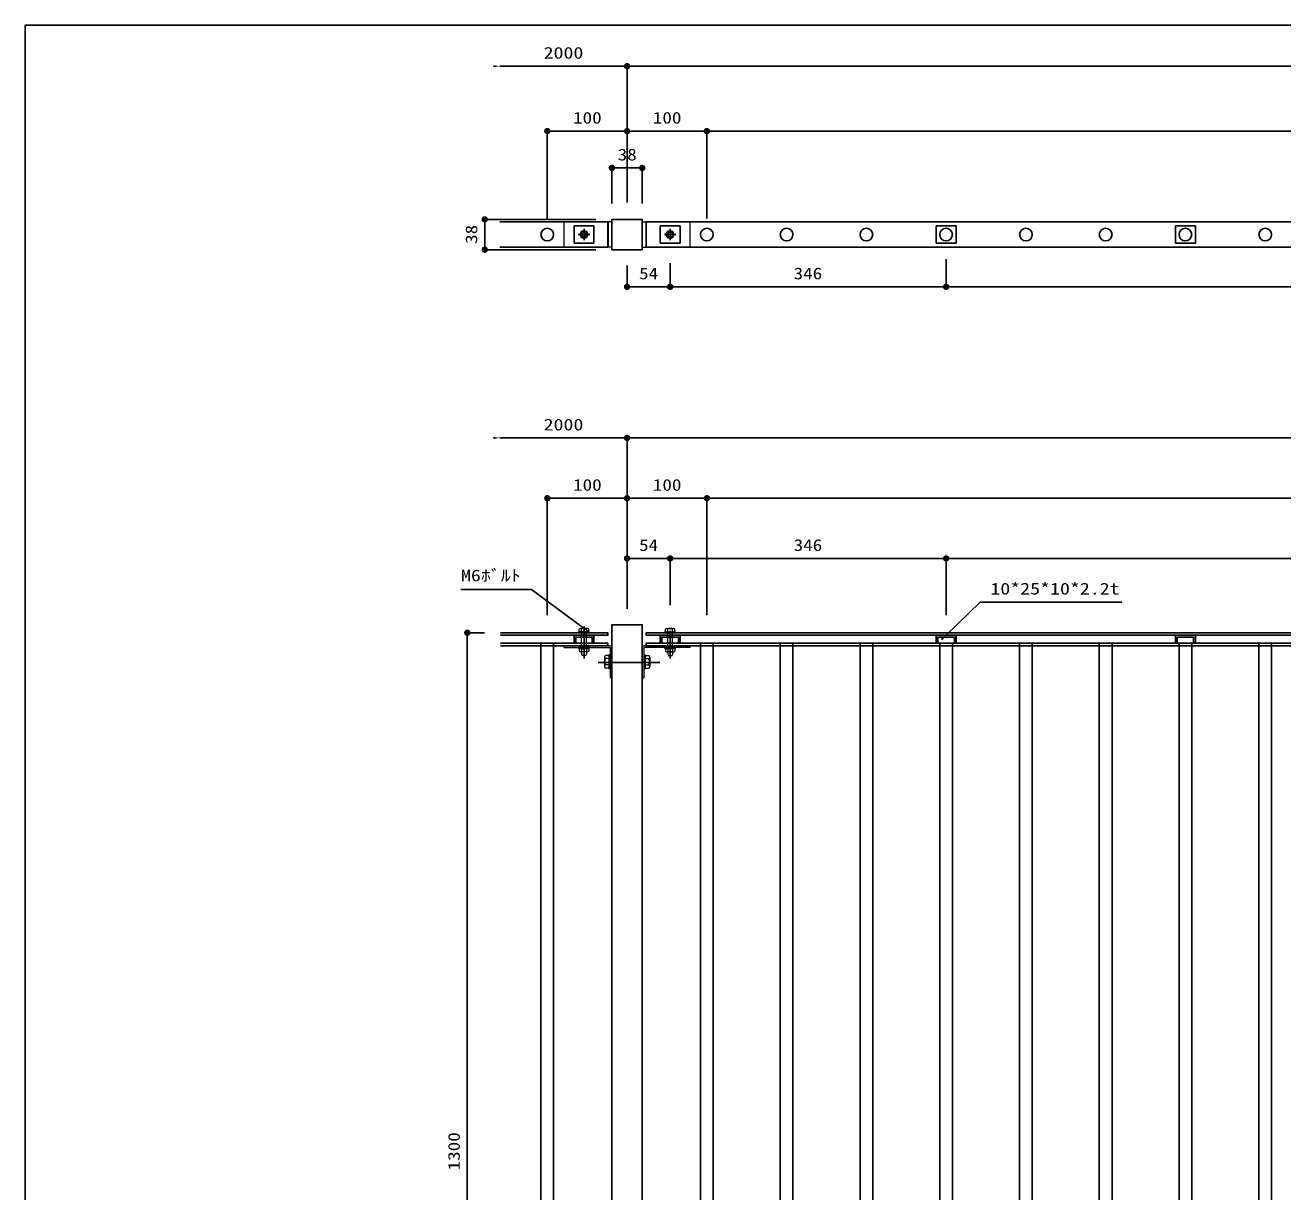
# Model space of a CAD drawing. Units: millimetres on the paper, scale 1:10. Extents: x -204 to 193, y -148 to 137.
# Drawn here: x -203.7 to -46.1, y -9.6 to 136.7 of the extents above; entities that cross this region are included whole.
import ezdxf
from ezdxf.enums import TextEntityAlignment as Align

# ---------------------------------------------------------------- set-up
doc = ezdxf.new("R2010")
doc.units = ezdxf.units.MM
doc.linetypes.add('CHAIN', pattern=[18.5, 12, -1.5, 3.5, -1.5])
doc.linetypes.add('DASHED_SPACED', pattern=[12, 6, -6])
for name, color, linetype, lineweight in [('0-1_0', 6, 'Continuous', 25), ('0-2_DIM1', 3, 'Continuous', 25), ('0-3_横桟', 2, 'Continuous', 25), ('0-4_文字', 7, 'Continuous', 25), ('0-6_ｾﾝﾀｰ', 1, 'CHAIN', 25), ('0-7_縦格子', 6, 'Continuous', 25), ('0-8_支柱', 60, 'Continuous', 25), ('0-A_下地', 30, 'Continuous', 9)]:
    doc.layers.add(name, color=color, linetype=linetype, lineweight=lineweight)
doc.styles.add('ＭＳ ゴシック', font='')
doc.styles.get('ＭＳ ゴシック').set_extended_font_data('MS Gothic')

# ---------------------------------------------------------------- blocks, each defined once
blk = doc.blocks.new('filled_dot')
at = {"color": 0, "linetype": 'Continuous', "lineweight": -2, "const_width": 1.25}
blk.add_lwpolyline([(-0.625, 0, 1), (0.625, 0, 1)], format="xyb", close=True, dxfattribs=at)
blk = doc.blocks.new('filled_arrow')
at = {"color": 0, "linetype": 'Continuous', "lineweight": -2}
blk.add_solid([(7.5, 1.25), (0, 0), (7.5, -1.25)], dxfattribs=at)

msp = doc.modelspace()

# ---------------------------------------------------------------- linework, layer by layer
at = {"layer": '0-1_0'}
msp.add_line((-203.738, 136.711), (193.168, 136.711), dxfattribs=at)
msp.add_lwpolyline([(193.168, -147.748), (-203.738, -147.748), (-203.738, 136.711)], dxfattribs=at)
at = {"layer": '0-1_0', "color": 7}
msp.add_lwpolyline([(-88.277, 60.218), (-84.03, 64.376), (-83.23, 64.376), (-66.242, 64.376)], dxfattribs=at)
at = {"layer": '0-2_DIM1'}
for p, q in [((-128.276, 131.566), (-144.231, 131.566)), ((-128.276, 114.456), (-128.276, 131.691)), ((-128.276, 114.456), (-128.276, 131.691)), ((-128.276, 131.566), (71.724, 131.566)), ((-138.276, 112.456), (-138.276, 123.547)), ((-128.276, 123.422), (-138.276, 123.422)), ((-128.276, 114.456), (-128.276, 123.547)), ((-128.276, 114.456), (-128.276, 123.547)), ((-128.276, 123.422), (-118.276, 123.422)), ((-118.276, 112.456), (-118.276, 123.547)), ((-118.276, 112.456), (-118.276, 123.547)), ((-118.276, 123.422), (61.724, 123.422)), ((-130.176, 114.356), (-130.176, 118.93)), ((-130.176, 118.805), (-126.376, 118.805)), ((-126.376, 114.356), (-126.376, 118.93)), ((-132.176, 112.356), (-146.244, 112.356)), ((-146.119, 112.356), (-146.119, 108.556)), ((-132.176, 108.556), (-146.244, 108.556)), ((-88.276, 107.356), (-88.276, 103.775)), ((-128.276, 106.556), (-128.276, 103.775)), ((-122.876, 106.856), (-122.876, 103.775)), ((-122.876, 106.856), (-122.876, 103.775)), ((-88.276, 106.856), (-88.276, 103.775)), ((-128.276, 103.9), (-122.876, 103.9)), ((-122.876, 103.9), (-88.276, 103.9)), ((-88.276, 103.9), (31.724, 103.9)), ((-144.231, 84.95), (-128.276, 84.95)), ((-128.276, 63.524), (-128.276, 85.075)), ((-128.276, 63.524), (-128.276, 85.075)), ((-128.276, 84.95), (71.724, 84.95)), ((-138.276, 62.724), (-138.276, 77.513)), ((-138.276, 77.388), (-128.276, 77.388)), ((-128.276, 63.524), (-128.276, 77.513)), ((-128.276, 63.524), (-128.276, 77.513)), ((-128.276, 77.388), (-118.276, 77.388)), ((-118.276, 62.724), (-118.276, 77.513)), ((-118.276, 62.724), (-118.276, 77.513)), ((-118.276, 77.388), (61.724, 77.388)), ((-128.276, 63.524), (-128.276, 69.966)), ((-128.276, 69.841), (-122.876, 69.841)), ((-122.876, 63.965), (-122.876, 69.966)), ((-122.876, 63.965), (-122.876, 69.966)), ((-122.876, 69.841), (-88.276, 69.841)), ((-88.276, 62.724), (-88.276, 69.966)), ((-88.276, 62.724), (-88.276, 69.966)), ((-88.276, 69.841), (31.724, 69.841)), ((-146.131, 60.524), (-148.436, 60.524)), ((-148.311, 60.524), (-148.311, -69.476))]:
    msp.add_line(p, q, dxfattribs=at)
at = {"layer": '0-3_横桟'}
for p, q in [((-130.676, 112.056), (-144.231, 112.056)), ((-130.676, 108.856), (-130.676, 112.056)), ((-125.876, 112.056), (69.324, 112.056)), ((-125.876, 112.056), (-125.876, 108.856)), ((-130.676, 108.856), (-144.231, 108.856)), ((-125.876, 108.856), (69.324, 108.856)), ((-144.131, 60.524), (-130.676, 60.524)), ((-144.131, 59.204), (-130.676, 59.204)), ((-125.876, 58.884), (-125.876, 59.204)), ((-125.876, 59.204), (69.324, 59.204)), ((-125.876, 58.884), (69.324, 58.884))]:
    msp.add_line(p, q, dxfattribs=at)
at = {"layer": '0-3_横桟', "linetype": 'DASHED_SPACED'}
for points in [[(-134.926, 109.356), (-132.426, 109.356), (-132.426, 111.556), (-134.926, 111.556)], [(-124.126, 109.356), (-121.626, 109.356), (-121.626, 111.556), (-124.126, 111.556)], [(-89.526, 109.356), (-87.026, 109.356), (-87.026, 111.556), (-89.526, 111.556)], [(-59.526, 109.356), (-57.026, 109.356), (-57.026, 111.556), (-59.526, 111.556)]]:
    msp.add_lwpolyline(points, close=True, dxfattribs=at)
at = {"layer": '0-3_横桟'}
for points in [[(-144.131, 60.204), (-130.676, 60.204), (-130.676, 60.524)], [(-125.876, 60.204), (-125.876, 60.524), (69.324, 60.524)], [(-125.876, 60.204), (69.324, 60.204), (69.324, 60.524)], [(-144.131, 58.884), (-130.676, 58.884), (-130.676, 59.204)]]:
    msp.add_lwpolyline(points, dxfattribs=at)
for points in [[(-134.926, 59.204), (-134.926, 60.204), (-132.426, 60.204), (-132.426, 59.204), (-132.646, 59.204), (-132.646, 59.984), (-134.706, 59.984), (-134.706, 59.204)], [(-124.126, 59.204), (-124.126, 60.204), (-121.626, 60.204), (-121.626, 59.204), (-121.846, 59.204), (-121.846, 59.984), (-123.906, 59.984), (-123.906, 59.204)], [(-89.526, 59.204), (-89.526, 60.204), (-87.026, 60.204), (-87.026, 59.204), (-87.246, 59.204), (-87.246, 59.984), (-89.306, 59.984), (-89.306, 59.204)], [(-59.526, 59.204), (-59.526, 60.204), (-57.026, 60.204), (-57.026, 59.204), (-57.246, 59.204), (-57.246, 59.984), (-59.306, 59.984), (-59.306, 59.204)]]:
    msp.add_lwpolyline(points, close=True, dxfattribs=at)
at = {"layer": '0-4_文字'}
msp.add_lwpolyline([(-133.676, 61.063), (-140.256, 65.925), (-141.056, 65.925), (-149.099, 65.925)], dxfattribs=at)
at = {"layer": '0-6_ｾﾝﾀｰ'}
for p, q in [((-134.391, 110.456), (-132.961, 110.456)), ((-133.676, 109.741), (-133.676, 111.171)), ((-122.161, 110.456), (-123.591, 110.456)), ((-122.876, 109.741), (-122.876, 111.171)), ((-133.676, 57.309), (-133.676, 61.287)), ((-122.876, 57.309), (-122.876, 60.742)), ((-122.876, 57.309), (-122.876, 60.09)), ((-131.891, 56.784), (-124.161, 56.784))]:
    msp.add_line(p, q, dxfattribs=at)
at = {"layer": '0-7_縦格子'}
for p, q in [((-139.071, 59.204), (-139.071, -69.256)), ((-137.481, -69.256), (-137.481, 59.204)), ((-119.071, 59.204), (-119.071, -69.256)), ((-117.481, -69.256), (-117.481, 59.204)), ((-109.071, 59.204), (-109.071, -69.256)), ((-107.481, -69.256), (-107.481, 59.204)), ((-99.071, 59.204), (-99.071, -69.256)), ((-97.481, -69.256), (-97.481, 59.204)), ((-89.071, 59.204), (-89.071, -69.256)), ((-87.481, -69.256), (-87.481, 59.204)), ((-79.071, 59.204), (-79.071, -69.256)), ((-77.481, -69.256), (-77.481, 59.204)), ((-69.071, 59.204), (-69.071, -69.256)), ((-67.481, -69.256), (-67.481, 59.204)), ((-59.071, 59.204), (-59.071, -69.256)), ((-57.481, -69.256), (-57.481, 59.204)), ((-49.071, 59.204), (-49.071, -69.256)), ((-47.481, -69.256), (-47.481, 59.204))]:
    msp.add_line(p, q, dxfattribs=at)
for centre in [(-138.276, 110.456), (-118.276, 110.456), (-108.276, 110.456), (-98.276, 110.456), (-88.276, 110.456), (-78.276, 110.456), (-68.276, 110.456), (-58.276, 110.456), (-48.276, 110.456)]:
    msp.add_circle(centre, 0.795, dxfattribs=at)
at = {"layer": '0-8_支柱'}
for points in [[(-130.176, 108.556), (-126.376, 108.556), (-126.376, 112.356), (-130.176, 112.356)], [(-130.176, -119.476), (-126.376, -119.476), (-126.376, 61.524), (-130.176, 61.524)]]:
    msp.add_lwpolyline(points, close=True, dxfattribs=at)
at = {"layer": '0-A_下地', "linetype": 'DASHED_SPACED'}
for p, q in [((-136.176, 108.856), (-136.176, 112.056)), ((-130.176, 112.056), (-136.176, 112.056)), ((-130.626, 112.056), (-130.626, 108.856)), ((-130.176, 112.056), (-130.176, 108.856)), ((-126.376, 112.056), (-126.376, 108.856)), ((-126.376, 112.056), (-120.376, 112.056)), ((-125.926, 112.056), (-125.926, 108.856)), ((-120.376, 108.856), (-120.376, 112.056)), ((-130.176, 108.856), (-136.176, 108.856)), ((-126.376, 108.856), (-120.376, 108.856)), ((-133.976, 58.644), (-133.976, 60.524)), ((-133.376, 58.644), (-133.376, 60.524)), ((-123.176, 58.644), (-123.176, 60.524)), ((-122.576, 58.644), (-122.576, 60.524))]:
    msp.add_line(p, q, dxfattribs=at)
at = {"layer": '0-A_下地'}
for p, q in [((-134.198, 110.456), (-133.937, 110.907)), ((-133.937, 110.004), (-134.198, 110.456)), ((-133.937, 110.907), (-133.416, 110.907)), ((-133.416, 110.907), (-133.155, 110.456)), ((-133.155, 110.456), (-133.416, 110.004)), ((-123.398, 110.456), (-123.137, 110.907)), ((-123.137, 110.004), (-123.398, 110.456)), ((-123.137, 110.907), (-122.616, 110.907)), ((-122.616, 110.907), (-122.355, 110.456)), ((-122.355, 110.456), (-122.616, 110.004)), ((-133.416, 110.004), (-133.937, 110.004)), ((-122.616, 110.004), (-123.137, 110.004)), ((-133.016, 60.644), (-134.336, 60.644)), ((-134.266, 60.644), (-134.266, 60.955)), ((-133.087, 60.644), (-134.266, 60.644)), ((-133.234, 61.063), (-134.118, 61.063)), ((-133.971, 60.644), (-133.971, 60.955)), ((-133.382, 60.644), (-133.382, 60.955)), ((-133.087, 60.644), (-133.087, 60.955)), ((-123.536, 60.644), (-122.216, 60.644)), ((-123.466, 60.644), (-123.466, 60.955)), ((-123.466, 60.644), (-122.287, 60.644)), ((-123.318, 61.063), (-122.434, 61.063)), ((-123.171, 60.644), (-123.171, 60.955)), ((-122.582, 60.644), (-122.582, 60.955)), ((-122.287, 60.644), (-122.287, 60.955)), ((-134.336, 58.544), (-134.336, 58.664)), ((-133.016, 58.664), (-134.336, 58.664)), ((-133.016, 58.544), (-134.336, 58.544)), ((-134.266, 58.544), (-134.266, 58.233)), ((-134.214, 58.544), (-133.139, 58.544)), ((-133.971, 58.544), (-133.971, 58.233)), ((-133.382, 58.544), (-133.382, 58.233)), ((-133.087, 58.544), (-133.087, 58.233)), ((-133.016, 58.544), (-133.016, 58.664)), ((-126.376, 58.664), (-126.376, 54.884)), ((-120.376, 58.884), (-126.156, 58.884)), ((-126.156, 58.664), (-126.156, 54.884)), ((-120.376, 58.664), (-126.156, 58.664)), ((-123.536, 58.664), (-122.216, 58.664)), ((-123.536, 58.544), (-123.536, 58.664)), ((-123.536, 58.544), (-122.216, 58.544)), ((-123.466, 58.544), (-123.466, 58.233)), ((-122.339, 58.544), (-123.414, 58.544)), ((-123.171, 58.544), (-123.171, 58.233)), ((-122.582, 58.544), (-122.582, 58.233)), ((-122.287, 58.544), (-122.287, 58.233)), ((-122.216, 58.544), (-122.216, 58.664)), ((-120.376, 58.664), (-120.376, 58.884)), ((-133.234, 58.125), (-134.118, 58.125)), ((-133.976, 58.125), (-133.976, 57.834)), ((-133.976, 57.834), (-133.916, 57.684)), ((-133.376, 58.125), (-133.376, 57.834)), ((-131.115, 57.474), (-131.115, 56.295)), ((-130.556, 57.67), (-130.971, 57.67)), ((-130.556, 57.277), (-130.971, 57.277)), ((-130.556, 57.764), (-130.556, 56.004)), ((-130.556, 57.764), (-130.556, 56.004)), ((-130.396, 57.764), (-130.556, 57.764)), ((-130.556, 57.67), (-130.556, 56.098)), ((-130.396, 57.764), (-130.396, 56.004)), ((-125.996, 57.764), (-125.996, 56.004)), ((-125.996, 57.67), (-125.582, 57.67)), ((-125.996, 57.67), (-125.996, 56.098)), ((-125.996, 57.277), (-125.582, 57.277)), ((-125.438, 57.474), (-125.438, 56.295)), ((-123.318, 58.125), (-122.434, 58.125)), ((-123.176, 58.125), (-123.176, 57.834)), ((-123.176, 57.834), (-123.116, 57.684)), ((-123.116, 57.684), (-122.636, 57.684)), ((-130.556, 56.491), (-130.971, 56.491)), ((-130.556, 56.098), (-130.971, 56.098)), ((-130.396, 56.004), (-130.556, 56.004)), ((-125.996, 56.491), (-125.582, 56.491)), ((-125.996, 56.098), (-125.582, 56.098)), ((-126.376, 54.884), (-126.156, 54.884))]:
    msp.add_line(p, q, dxfattribs=at)
for points in [[(-133.016, 60.524), (-134.336, 60.524), (-134.336, 60.644)], [(-133.016, 60.524), (-133.016, 60.644), (-134.336, 60.644)], [(-123.536, 60.524), (-122.216, 60.524), (-122.216, 60.644)], [(-123.536, 60.524), (-123.536, 60.644), (-122.216, 60.644)], [(-136.176, 58.664), (-136.176, 58.884), (-130.396, 58.884)], [(-136.176, 58.664), (-130.396, 58.664), (-130.396, 54.884)], [(-130.176, 58.664), (-130.176, 54.884), (-130.396, 54.884)], [(-133.376, 57.834), (-133.436, 57.684), (-133.916, 57.684)], [(-126.156, 57.764), (-126.156, 56.004), (-125.996, 56.004)], [(-126.156, 57.764), (-125.996, 57.764), (-125.996, 56.004)], [(-122.576, 58.125), (-122.576, 57.834), (-122.636, 57.684)]]:
    msp.add_lwpolyline(points, dxfattribs=at)
for centre, radius in [((-133.676, 110.456), 0.451), ((-133.676, 110.456), 0.3), ((-122.876, 110.456), 0.451), ((-122.876, 110.456), 0.3)]:
    msp.add_circle(centre, radius, dxfattribs=at)
for centre, radius, start, end in [((-134.118, 60.908), 0.155, 17.74657, 162.25343), ((-133.676, 60.606), 0.457, 49.83207, 130.16793), ((-133.234, 60.908), 0.155, 17.74657, 162.25343), ((-123.318, 60.908), 0.155, 17.74657, 162.25343), ((-122.876, 60.606), 0.457, 49.83207, 130.16793), ((-122.434, 60.908), 0.155, 17.74657, 162.25343), ((-130.396, 58.664), 0.22, 0, 90), ((-126.156, 58.664), 0.22, 90, 180), ((-134.118, 58.28), 0.155, 197.74657, 342.25343), ((-133.676, 58.582), 0.457, 229.83207, 310.16793), ((-133.234, 58.28), 0.155, 197.74657, 342.25343), ((-130.506, 56.884), 0.609, 139.83207, 220.16793), ((-130.908, 57.474), 0.206, 107.74657, 252.25343), ((-125.645, 57.474), 0.206, 287.74657, 72.25343), ((-126.047, 56.884), 0.609, 319.83207, 40.16793), ((-123.318, 58.28), 0.155, 197.74657, 342.25343), ((-122.876, 58.582), 0.457, 229.83207, 310.16793), ((-122.434, 58.28), 0.155, 197.74657, 342.25343), ((-130.908, 56.295), 0.206, 107.74657, 252.25343), ((-125.645, 56.295), 0.206, 287.74657, 72.25343)]:
    msp.add_arc(centre, radius, start, end, dxfattribs=at)

# ---------------------------------------------------------------- block references
at = {"layer": '0-1_0', "color": 7, "xscale": 0.107, "yscale": 0.107, "rotation": 224.4}
msp.add_blockref('filled_arrow', (-88.277, 60.218), dxfattribs=at)
at = {"layer": '0-2_DIM1'}
for name, p, xscale, yscale, rotation in [('filled_arrow', (-144.231, 131.566), 0.107, 0.107, 180), ('filled_dot', (-128.276, 131.566), 0.32, 0.32, 180), ('filled_dot', (-138.276, 123.422), 0.32, 0.32, 180), ('filled_dot', (-128.276, 123.422), 0.32, 0.32, 180), ('filled_dot', (-118.276, 123.422), 0.32, 0.32, 180), ('filled_dot', (-130.176, 118.805), 0.32, 0.32, 180), ('filled_dot', (-146.119, 112.356), 0.32, 0.32, 90), ('filled_dot', (-146.119, 108.556), 0.32, 0.32, 270), ('filled_dot', (-128.276, 103.9), 0.32, 0.32, 180), ('filled_dot', (-122.876, 103.9), 0.32, 0.32, 180), ('filled_dot', (-88.276, 103.9), 0.32, 0.32, 180), ('filled_dot', (-128.276, 84.95), 0.32, 0.32, 180), ('filled_arrow', (-144.231, 84.95), 0.107, 0.107, 180), ('filled_dot', (-138.276, 77.388), 0.32, 0.32, 180), ('filled_dot', (-128.276, 77.388), 0.32, 0.32, 180), ('filled_dot', (-118.276, 77.388), 0.32, 0.32, 180), ('filled_dot', (-128.276, 69.841), 0.32, 0.32, 180), ('filled_dot', (-122.876, 69.841), 0.32, 0.32, 180), ('filled_dot', (-88.276, 69.841), 0.32, 0.32, 180), ('filled_dot', (-148.311, 60.524), 0.32, 0.32, 90)]:
    msp.add_blockref(name, p, dxfattribs=dict(at, xscale=xscale, yscale=yscale, rotation=rotation))
at = {"layer": '0-2_DIM1', "xscale": 0.32, "yscale": 0.32}
for p in [(-128.276, 131.566), (-128.276, 123.422), (-118.276, 123.422), (-126.376, 118.805), (-122.876, 103.9), (-88.276, 103.9), (-128.276, 84.95), (-128.276, 77.388), (-118.276, 77.388), (-122.876, 69.841), (-88.276, 69.841)]:
    msp.add_blockref('filled_dot', p, dxfattribs=at)
at = {"layer": '0-4_文字', "xscale": 0.107, "yscale": 0.107, "rotation": 323.5}
msp.add_blockref('filled_arrow', (-133.676, 61.063), dxfattribs=at)

# ---------------------------------------------------------------- texts
at = {"layer": '0-1_0', "color": 7, "style": 'ＭＳ ゴシック', "width": 1.25}
msp.add_text('10*25*10*2.2t', height=1.466, dxfattribs=at).set_placement((-82.73, 64.876), align=Align.BOTTOM_LEFT)
at = {"layer": '0-2_DIM1', "style": 'ＭＳ ゴシック'}
for s, width, p in [('2000', 1.25, (-138.741, 132.066)), ('100', 1.2, (-135.048, 123.922)), ('100', 1.2, (-125.048, 123.922)), ('38', 1.2, (-129.454, 119.305)), ('54', 1.2, (-126.774, 104.4)), ('346', 1.2, (-107.399, 104.4)), ('2000', 1.25, (-138.741, 85.45)), ('100', 1.2, (-135.048, 77.888)), ('100', 1.2, (-125.048, 77.888)), ('54', 1.2, (-126.774, 70.341)), ('346', 1.2, (-107.399, 70.341))]:
    msp.add_text(s, height=1.466, dxfattribs=dict(at, width=width)).set_placement(p, align=Align.BOTTOM_LEFT)
at = {"layer": '0-2_DIM1', "style": 'ＭＳ ゴシック', "width": 1.2}
for s, p in [('38', (-146.619, 109.278)), ('1300', (-148.811, -6.897))]:
    msp.add_text(s, height=1.466, rotation=90, dxfattribs=at).set_placement(p, align=Align.BOTTOM_LEFT)
at = {"layer": '0-4_文字', "style": 'ＭＳ ゴシック', "width": 1.25}
msp.add_text('M6ﾎﾞﾙﾄ', height=1.466, dxfattribs=at).set_placement((-149.099, 66.531), align=Align.BOTTOM_LEFT)

doc.saveas('drawing.dxf')
